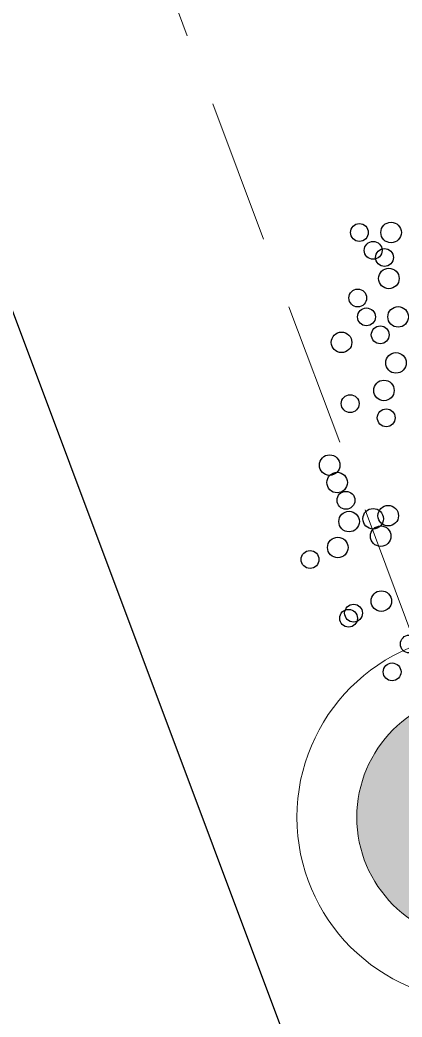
# Model space of a CAD drawing. Header units: millimetres. Extents: x 441156 to 441876, y 4514765 to 4515211.
# Drawn here: x 441563.805 to 441564.466, y 4514830.173 to 4514831.896 of the extents above; entities that cross this region are included whole.
import ezdxf

# ---------------------------------------------------------------- set-up
doc = ezdxf.new("R2010")
doc.units = ezdxf.units.MM
doc.linetypes.add('CONTINUA', pattern=[0])
doc.linetypes.add('HIDDEN', pattern=[0.375, 0.25, -0.125])
doc.layers.add('01_piscinas', color=254, linetype='Continuous')
doc.layers.add('INGIN ELECTRICIDAD ALUMBRADO', color=120, linetype='HIDDEN')

msp = doc.modelspace()

# ---------------------------------------------------------------- hatches: boundary and pattern name
at = {"layer": 'INGIN ELECTRICIDAD ALUMBRADO', "linetype": 'CONTINUA', "lineweight": 13}
h = msp.add_hatch(color=86, dxfattribs=at)
h.dxf.hatch_style = 1
edge = h.paths.add_edge_path()
edge.add_arc((441564.60093035, 4514830.51846324), 0.11124836, 0, 360)
edge = h.paths.add_edge_path()
edge.add_arc((441564.60093035, 4514830.51846324), 0.21369962, 0, 180)
edge.add_arc((441564.60093035, 4514830.51846324), 0.21369962, 180, 360)

# ---------------------------------------------------------------- linework, layer by layer
at = {"layer": '01_piscinas'}
msp.add_line((441564.34128148, 4514829.92970618, 0.00000015), (441560.99880958, 4514838.83373326, 0.00000132), dxfattribs=at)
at = {"layer": '01_piscinas', "elevation": 0.00000131}
msp.add_lwpolyline([(441564.34128148, 4514829.92970618, -0.0042755154), (441566.13414893, 4514830.64783043, -0.0216875721), (441575.40107468, 4514833.81222074, -0.0036590762), (441578.65776771, 4514834.67928291)], format="xyb", dxfattribs=at)
at = {"layer": '01_piscinas'}
for centre, radius in [((441564.3917289, 4514831.52914144, 0.00000053), 0.01541533), ((441564.44649339, 4514831.5291109, 0.00000053), 0.01775907), ((441564.41552512, 4514831.49819398, 0.00000053), 0.01541533), ((441564.4351089, 4514831.48586414, 0.00000053), 0.01541533), ((441564.44274626, 4514831.44964039, 0.00000053), 0.01775907), ((441564.38883776, 4514831.41594125, 0.00000053), 0.01541533), ((441564.40392931, 4514831.38324025, 0.00000053), 0.01541533), ((441564.4586938, 4514831.38320971, 0.00000053), 0.01775907), ((441564.42772553, 4514831.35229279, 0.00000053), 0.01541533), ((441564.36090334, 4514831.33925708, 0.00000053), 0.01775907), ((441564.45494666, 4514831.3037392, 0.00000053), 0.01775907), ((441564.43416328, 4514831.25615244, 0.00000053), 0.01775907), ((441564.37576708, 4514831.2333259, 0.00000053), 0.01541533), ((441564.43812303, 4514831.20886975, 0.00000053), 0.01541533), ((441564.34019323, 4514831.12712128, 0.00000053), 0.01775907), ((441564.35322922, 4514831.09698462, 0.00000053), 0.01775907), ((441564.36847648, 4514831.06630058, 0.00000053), 0.01541533), ((441564.44160076, 4514831.03969348, 0.00000053), 0.01775907), ((441564.37384457, 4514831.02951336, 0.00000053), 0.01775907), ((441564.41548675, 4514831.03443286, 0.00000053), 0.01775907), ((441564.42852274, 4514831.00429621, 0.00000053), 0.01775907), ((441564.35428374, 4514830.98472582, 0.00000053), 0.01775907), ((441564.30633314, 4514830.96400352, 0.00000053), 0.01541533), ((441564.42957726, 4514830.89203741, 0.00000053), 0.01775907), ((441564.38162666, 4514830.87131511, 0.00000053), 0.01541533), ((441564.37300882, 4514830.86243454, 0.00000053), 0.01541533), ((441564.47804959, 4514830.81786217, 0.00000053), 0.01541533), ((441564.44830235, 4514830.76974613, 0.00000053), 0.01541533)]:
    msp.add_circle(centre, radius, dxfattribs=at)
at = {"layer": 'INGIN ELECTRICIDAD ALUMBRADO', "color": 86, "lineweight": 13, "elevation": 0.00000131}
msp.add_lwpolyline([(441564.48942489, 4514830.81550318), (441563.22037838, 4514834.19612233)], dxfattribs=at)
at = {"layer": 'INGIN ELECTRICIDAD ALUMBRADO', "color": 86, "linetype": 'CONTINUA', "lineweight": 13}
for radius in [0.31727935, 0.21369962]:
    msp.add_circle((441564.60093035, 4514830.51846324, 0.00000131), radius, dxfattribs=at)

doc.saveas('drawing.dxf')
